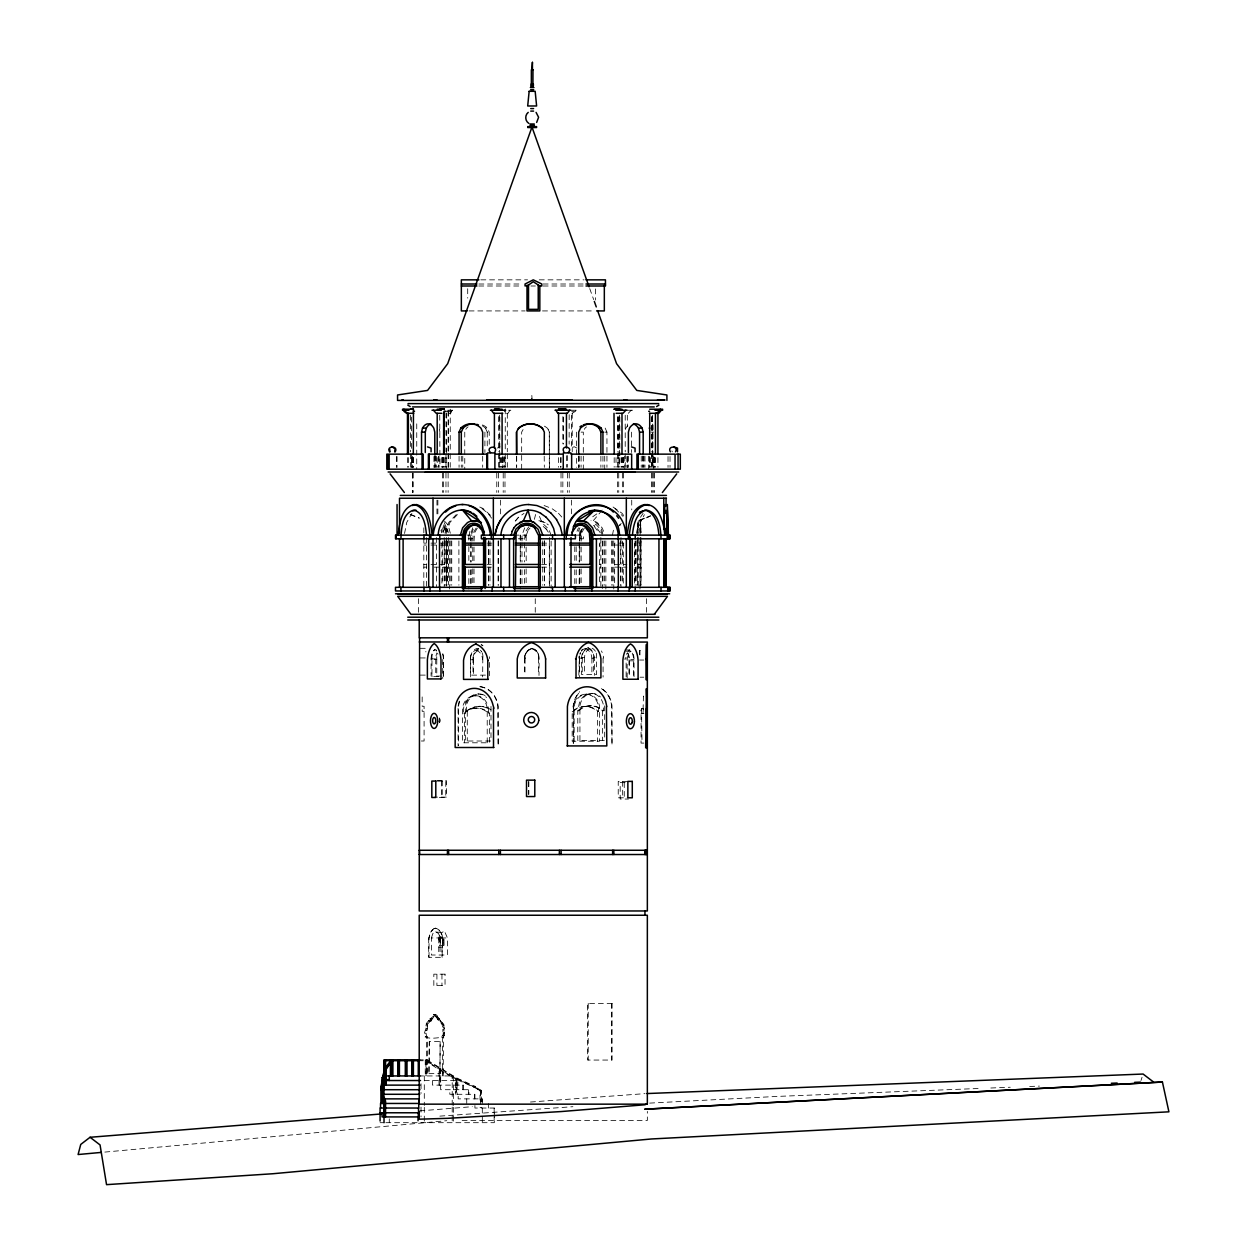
<?xml version="1.0" encoding="UTF-8"?>
<svg xmlns="http://www.w3.org/2000/svg" width="1247" height="1247" viewBox="0 0 1247 1247"><rect width="100%" height="100%" fill="white"/><g stroke="black" fill="none" stroke-linecap="round" stroke-linejoin="round"><path stroke-width="0.75" stroke-dasharray="5 3.75" d="M425.96 1025.128C431.213 1021.729 432.366 1017.022 427.721 1021.761C424.494 1024.239 427.347 1027.855 425.165 1030.708C421.081 1041.011 435.546 1037.894 442.373 1037.317L442.373 1075.943M429.779 1021.153L428.376 1020.514M439.677 1019.391L435.702 1014.403L429.841 1019.08M433.972 1016.554L432.35 1018.924L430.667 1018.737M443.075 1073.231L443.714 1035.867M426.412 1073.496L426.692 1037.114M427.55 1025.205C428.376 1028.37 424.011 1035.041 427.565 1037.114L427.285 1073.496L426.022 1073.496L426.022 1075.943L425.851 1059.856L456.106 1078.187L481.155 1090.283L481.124 1101.802M428.952 1073.651L439.926 1073.636L440.144 1041.572L429.327 1041.416L428.952 1073.651L429.327 1041.416M637.404 535.134L637.669 522.618M640.101 535.415L640.116 527.824M444.072 1035.571C441.532 1039.25 446.021 1030.614 443.838 1026.749C445.319 1022.462 437.261 1020.03 440.612 1020.95M637.56 532.796C636.734 530.115 637.856 521.308 640.709 526.405M640.179 532.796L640.537 523.21L640.88 532.796M639.617 654.815L639.805 650.388L643.546 650.388M653.085 424.931L652.836 467.329M640.179 529.211L640.537 520.732L640.88 529.211M643.811 743.087L641.052 743.087L641.052 713.393C639.368 710.198 643.733 705.506 643.779 710.65M428.703 937.853L428.687 957.322L442.498 957.322C440.752 949.201 447.33 931.338 435.421 928.189C446.894 931.992 440.378 949.014 442.155 957.322M429.03 957.322L429.046 937.853L430.199 932.974L432.631 929.451M640.35 526.405L640.537 525.018M636.344 533.467L639.758 518.986M638.48 533.467L640.49 522.415L644.356 514.668M573.246 743.306L573.246 706.02L574.368 700.565A22.633 19.344 -90 0 1 579.637 691.695M573.667 705.646L573.636 743.306M404.542 533.467L406.74 522.415L411.9 513.374M612.464 535.134L613.851 527.824M443.823 1035.602L442.763 1035.696M437.51 1016.71L435.733 1016.414L435.265 1014.699M433.629 1014.544C440.207 1015.541 432.662 1012.923 432.304 1016.554M431.384 937.947L432.865 933.567L434.689 932.023L445.101 932.616L447.439 937.947L447.439 955.015L431.384 955.015L431.384 937.947L438.757 937.947L440.238 933.567L443.09 931.836M428.952 1021.137C430.963 1022.509 433.036 1018.97 430.012 1019.703M579.185 535.134L580.478 528.494M580.478 535.134L581.757 528.494M643.452 708.374L642.969 713.393L643.452 696.044L643.764 699.567M434.112 1016.18L434.533 1015.058M445.117 533.467L448.78 522.415L457.415 513.374M446.27 533.467L449.949 522.415L458.569 513.374M469.137 535.134L469.916 531.316M458.117 706.192L459.239 701.11M459.582 701.11L458.413 706.566L458.413 745.722M526.125 535.633L528.136 530.24M418.275 1059.856L426.864 1059.856L457.119 1078.187L475.419 1086.48L474.187 1087.415L455.888 1079.138L456.106 1078.187L456.106 1094.289M475.201 1087.415L455.498 1078.187L455.498 1094.289M481.576 1090.657L474.406 1086.48L474.187 1087.415L480.781 1090.486M425.851 1059.856L425.617 1060.792L439.427 1069.957L455.856 1079.091L457.119 1078.187L457.119 1094.289M456.87 1079.091L440.409 1069.926L426.63 1060.792L426.864 1059.856L426.895 1075.943M439.038 1085.124L439.038 1069.022L440.674 1069.022L439.396 1069.926L439.661 1069.022L439.661 1085.124M534.371 519.36L535.758 513.811M433.769 1014.699L435.109 1014.699M439.396 1069.926L439.661 1069.022M440.409 1069.926L440.674 1069.022L440.659 1089.707L468.919 1089.707L468.919 1094.289M455.856 1079.091L456.106 1078.187M1140.989 1080.51L1142.049 1077.268M442.903 1035.696L443.34 1032.516A2.915 1.559 -90 0 0 442.872 1031.487L442.202 1024.457L439.334 1020.794M444.4 1035.696L444.649 1031.97M625.417 429.311L625.869 428.095A18.315 9.789 90 0 1 627.771 425.773M481.295 1091.343L474.094 1087.29L474.406 1086.48M475.419 1086.48L474.094 1087.29M577.002 531.316L578.499 527.824M578.39 531.316L579.886 527.824M581.57 529.211L579.761 535.633L579.761 541.26M580.323 532.796L582.988 528.058M472.691 527.824L470.368 535.134L470.368 540.917M473.205 529.211L471.241 535.415L471.241 541.104M431.524 1019.235L432.35 1018.924L430.012 1018.705M481.171 1090.486L480.142 1090.689M524.722 527.824L521.994 535.134L521.994 540.917M435.733 1016.414L438.991 1021.262M584.344 429.311L585.061 428.142A18.315 15.634 90 0 1 586.511 426.864M465.817 429.311L466.549 428.142A18.315 16.211 -90 0 1 468.061 426.864M640.459 517.271L643.078 513.374M452.147 410.247L450.713 413.303L447.844 413.303M584.375 528.058L581.694 532.796L581.149 541.26M618.263 526.717L619.681 524.8A13.203 6.968 90 0 1 621.287 523.615M476.12 528.058L473.346 532.796L472.769 541.26M477.367 528.058L474.577 532.796L474.016 541.26M602.207 510.101L592.855 521.215C598.794 523.148 602.395 529.149 602.987 535.134M518.487 517.271L514.123 522.415L518.565 517.271L524.005 513.374M528.837 526.717L525.205 532.173L524.473 541.104M528.058 530.24L530.006 528.058M443.62 1037.348L441.75 1037.317L442.326 1035.602M497.382 448.078L499.969 446.753M592.715 516.772L599.043 512.33M628.285 413.303L631.2 410.247M434.143 928.501L429.841 932.974L429.046 937.947M572.389 447.361L574.275 446.753L576.862 448.078M441.111 1023.008L442.888 1023.195M638.028 521.215L650.56 516.024M639.477 520.513L649.64 516.352M639.711 520.03L650.498 515.775M433.8 928.501L435.764 928.189M439.848 1116.127L572.903 1106.697M104.826 1152.088L446.769 1120.694M419.896 1110.874L472.27 1106.681M530.474 1102.021L645.011 1093.635M649.671 1103.112L777.006 1096.425L981.077 1088.397M990.804 1088.008L1010.241 1087.244M1029.679 1086.48L1039.39 1086.106M442.607 1029.866L444.337 1029.975L442.841 1029.975M443.059 1023.46L441.563 1023.46M425.102 1037.036L427.565 1037.114M440.503 1021.262L439.412 1018.83L437.759 1018.83M425.882 1025.876L427.534 1025.907M480.828 279.842L527.559 279.842M539.25 279.842L584.032 279.842M478.879 284.02L521.714 284.004M543.131 284.004L584.032 284.004M478.739 285.999L521.714 285.999M530.91 285.999L535.353 285.999M543.131 285.999L585.014 285.999M469.075 310.924L525.112 310.924M542.507 310.924L594.663 310.924M447.673 410.247L452.755 410.247M508.527 410.247L510.834 410.247M571.313 410.247L576.628 410.247M627.927 410.247L632.541 410.247M446.675 411.292L452.147 411.292M571.64 411.292L574.103 411.292M506.531 413.303L507.981 413.303L509.976 410.247M572.092 413.303L575.537 411.292L575.537 410.247M482.246 425.773A18.315 16.211 -90 0 1 485.395 428.095L487.39 428.095L489.229 432.132L489.229 445.101M648.611 428.095L652.898 428.095M485.395 428.095L487.234 432.132L489.229 432.132M549.444 467.329L549.303 432.132L549.303 469.184M581.086 432.132L583.315 432.132L583.315 469.184M604.717 432.132L606.946 432.132L606.946 467.329M650.887 432.132L653.74 432.132M466.97 535.134L472.629 535.134L472.629 538.798L466.97 538.798M514.107 535.134L525.595 535.134L525.595 538.798L516.663 538.798M576.27 535.134L583.393 535.134L583.393 538.798L578.452 538.798M423.824 543.131L426.443 543.131M430.963 543.131L448.639 543.131M487.016 543.131L494.451 543.131M541.588 543.131L549.397 543.131M600.851 543.131L599.48 543.131L599.48 584.937M623.859 543.131L614.646 543.131L614.646 584.937M637.529 543.131L640.896 543.131M423.824 545.048L426.443 545.048M430.963 545.048L448.639 545.048M487.016 545.048L494.451 545.048M541.588 545.048L549.397 545.048M599.48 545.048L600.851 545.048M614.646 545.048L623.859 545.048M637.529 545.048L640.896 545.048M423.824 564.455L426.443 564.455M430.963 564.455L448.639 564.455M487.016 564.455L491.349 564.455M541.588 564.455L549.397 564.455M599.48 564.455L600.851 564.455M614.646 564.455L626.882 564.455M637.529 564.455L640.896 564.455M423.824 567.151L426.443 567.151M434.174 567.151L448.639 567.151M487.016 567.151L491.349 567.151M541.588 567.151L549.397 567.151M599.48 567.151L600.851 567.151M614.646 567.151L626.882 567.151M637.529 567.151L640.896 567.151M596.206 653.179A8.37 7.155 -90 0 1 596.518 657.418L596.518 674.58L581.585 674.58L581.585 657.418A10.646 9.088 -90 0 1 587.976 647.785L590.907 647.785A8.37 7.155 -90 0 1 595.38 651.261M420.239 648.315L425.866 648.315L425.866 651.947M531.955 648.362L532.126 648.362A8.37 8.37 0 0 1 538.688 657.995L538.517 657.995A8.37 8.37 0 0 0 531.955 648.362A10.646 10.631 0 0 0 524.473 657.995L524.644 657.995A10.646 10.631 0 0 1 532.126 648.362M581.305 651.168A8.37 7.342 -90 0 1 585.326 648.534L588.023 648.534A10.646 9.337 90 0 1 594.585 658.167L594.585 675.328M531.69 648.705L531.518 648.705A8.37 8.37 0 0 0 524.956 658.338L525.127 658.338A8.37 8.37 0 0 1 531.69 648.705A10.646 10.631 0 0 1 539.172 658.338L539 675.5M625.028 649.952L629.657 649.952A10.646 5.689 -90 0 1 633.647 659.601L633.647 676.747M470.649 676.903L470.649 659.741A8.37 7.155 -90 0 1 476.26 650.108L479.175 650.108A10.646 9.088 90 0 1 481.654 651.526M626.056 651.199L630.826 651.199A8.37 4.115 -90 0 1 634.037 660.832L634.037 677.994M581.585 657.418L584.516 657.418A10.646 9.088 90 0 1 590.907 647.785M587.976 647.785A8.37 7.155 90 0 1 593.588 657.418L596.518 657.418M420.239 657.948L425.866 657.948M485.426 675.126L470.384 675.126L470.384 657.964L473.003 657.964A10.646 9.415 90 0 1 478.723 648.705M482.121 652.742A8.37 7.404 -90 0 1 482.823 657.964L485.426 657.964M578.811 675.173L579.356 658.042A19.625 16.757 90 0 1 579.652 656.171M603.08 658.042L603.08 677.074M579.481 656.016A8.37 7.342 -90 0 0 579.559 658.167L582.255 658.167A8.37 7.342 -90 0 1 588.023 648.534M585.326 648.534A10.646 9.337 -90 0 1 591.889 658.167L594.585 658.167M441.344 676.061L431.088 676.061L431.088 658.899L435.717 658.899A10.646 5.689 90 0 1 436.902 652.898M438.695 676.435L431.961 676.435L431.961 659.273L436.777 659.273A8.37 4.006 90 0 1 437.401 653.132M627.459 652.773A10.646 5.689 -90 0 1 629.034 659.601L633.647 659.601M470.649 659.741L473.564 659.741A8.37 7.155 -90 0 1 479.175 650.108M639.586 660.037L643.795 660.037M627.927 653.085A8.37 4.115 -90 0 1 629.283 660.832L634.037 660.832M420.239 675.11L425.866 675.11M640.054 677.199L643.795 677.199M604.686 705.849L604.686 740.469L577.782 740.469L577.782 710.79L578.779 710.79L578.779 705.849A14.668 12.532 -90 0 1 591.156 693.426L592.309 693.426M478.162 693.971L479.207 693.971M585.809 694.174L586.869 694.174A14.668 12.875 -90 0 1 599.589 706.597L599.589 741.217L572.17 741.217L572.17 711.523A23.397 20.529 -90 0 1 597.609 711.523L598.529 711.523L598.529 706.597A14.668 12.875 -90 0 0 585.809 694.174A14.668 12.875 -90 0 0 573.09 706.597M463.619 713.113L464.617 713.113A23.397 19.999 90 0 1 489.385 713.113L489.385 742.791L462.466 742.791L462.466 708.171A14.668 12.532 -90 0 1 474.842 695.748L475.995 695.748A14.668 12.532 -90 0 1 488.372 708.171L488.372 713.113A23.397 19.999 -90 0 0 463.619 713.113L463.619 708.171A14.668 12.532 -90 0 1 475.995 695.748M573.261 705.849L574.758 700.565A22.633 19.344 -90 0 1 580.026 691.695M590.158 705.755L591.156 705.755M479.207 706.301L480.095 706.301M584.89 706.503L585.809 706.503M475.995 708.078L476.993 708.078M577.782 710.79A23.397 19.999 -90 0 1 602.535 710.79L603.532 710.79L603.532 705.849A14.668 12.532 -90 0 0 591.156 693.426M424.089 711.32L422.172 711.32L422.172 709.824M485.099 695.577A14.668 12.984 -90 0 0 466.378 706.394L466.378 711.336L467.266 711.336A23.397 20.716 90 0 1 491.037 709.839M572.17 711.523L573.09 711.523A23.397 20.529 -90 0 1 598.529 711.523M488.372 713.113L489.385 713.113M641.052 713.393L643.92 713.393M421.33 740.999L424.089 740.999L424.089 706.285L422.172 706.285L422.172 693.956M436.886 780.7L446.504 780.7L446.504 797.114L434.377 797.114M437.448 781.074L445.787 781.074L445.787 797.488L435.795 797.488M627.865 781.386L618.231 781.386L618.231 797.799L627.865 797.799M625.137 782.633L620.18 782.633L620.18 799.046L628.457 799.046M443.979 945.491L439.38 945.491L439.38 939.802A3.835 2.058 -90 0 1 441.251 937.588L442.124 937.588A3.835 2.058 -90 0 1 443.979 939.802L444.103 947.081L438.757 947.081M435.717 931.836L438.585 933.567L440.066 937.947L447.439 937.947M439.38 939.802L440.269 939.802A3.835 2.058 -90 0 1 442.124 937.588M441.251 937.588A3.835 2.058 -90 0 1 443.106 939.802L443.979 939.802A5.269 2.821 -90 0 0 441.391 936.216A5.269 2.821 -90 0 0 438.757 939.942M436.154 1017.381L437.65 1017.381M436.466 1017.521L437.962 1017.521M437.401 1019.126L438.897 1019.126M430.075 1020.155L431.571 1020.155M429.966 1020.81L431.462 1020.81M426.193 1024.036L427.768 1024.099M441.781 1024.068L443.558 1024.177M426.162 1028.9L427.659 1028.9M424.572 1033.249L426.069 1033.249M440.144 1041.572L439.926 1073.636M418.275 1060.698L426.63 1060.792M442.202 1073.231L443.246 1073.231L443.246 1075.943M418.509 1075.943L453.362 1075.943L453.362 1105.434M424.292 1080.526L457.852 1080.526L457.852 1085.124M480.033 1107.461L481.576 1107.461M462.123 1120.461L647.349 1120.461L647.349 1111.404M380.086 1122.69L384.029 1122.69M385.869 1122.69L494.295 1122.69L494.295 1108.037L474.92 1108.037L474.92 1103.455M545.126 522.618L537.722 520.732A15.541 15.541 -90 0 1 545.204 522.618L548.353 524.862M441.251 1021.589L442.607 1023.008M544.113 505.534L551.829 508.511L558.547 513.265M410.279 514.356L419.257 517.895M410.279 514.543L419.257 518.253M479.736 507.015L483.103 508.511L490.944 515.775M613.072 507.015L622.019 513.265L625.48 517.973M543.193 526.405L547.449 530.24M444.54 521.215L448.094 524.862L450.822 535.134M481.95 508.511L487.873 513.265L492.643 519.547M615.02 508.511L623.032 516.414M594.273 526.405L598.919 532.796M437.229 1016.414L437.136 1015.588M558.469 513.265L563.971 519.547M545.516 528.058L548.742 532.796M444.197 522.618L448.125 531.316M443.184 526.405L446.067 532.796M548.244 429.311L547.246 428.095A18.315 18.3 -90 0 0 543.676 425.773M605.169 428.095L606.946 432.132M641.535 708.374L642.002 743.087M671.884 450.946L672.336 451.835M445.023 526.717L447.33 535.415M539.452 516.445L541.525 521.215M603.61 531.316L602.13 527.824L597.297 522.618A15.541 13.203 90 0 0 591 520.732M600.306 532.796L595.661 526.405A11.488 9.758 -90 0 0 593.401 525.361M548.103 429.311L549.444 432.132M443.745 524.862L445.756 531.316M589.737 288.618L593.666 299.592M438.819 1019.095L438.617 1018.222M448.297 532.796L445.413 526.405A11.488 6.064 -90 0 0 444.01 525.361M637.903 525.018L638.261 532.796M443.308 530.24L443.916 532.796M442.623 527.824L443.449 531.316M441.687 529.211L442.389 532.173M441.002 530.24L441.609 532.796M551.127 535.415L548.898 529.211L544.082 524.8A13.203 13.187 0 0 0 541.042 523.615M439.303 429.311L439.942 432.132M602.332 535.415L600.446 529.211L596.347 524.8A13.203 11.207 90 0 0 593.759 523.615M443.776 1027.169L443.948 1028.728M639.805 650.388L639.992 654.924M443.792 1025.658L443.698 1024.457M638.152 522.618L638.386 531.316M640.942 527.824L640.958 535.415M670.029 456.527L670.029 467.376M668.033 456.527L668.033 467.376M657.933 457.618L657.933 467.251M655.439 457.618L655.439 467.251M654.815 457.618L654.815 467.251M654.285 457.509L654.067 467.251M654.254 473.049L654.254 492.409M653.818 457.509L653.818 467.235M653.818 473.049L653.818 492.409M653.74 456.215L653.74 469.184M653.288 457.602L653.288 467.251M652.617 415.235L652.617 467.251M652.243 416.654L652.243 451.679M652.243 453.612L652.243 467.235M652.243 473.049L652.243 492.409M652.041 416.654L652.212 467.251M651.713 416.654L651.713 451.679M651.713 453.612L651.511 467.251M651.713 473.049L651.713 492.409M650.529 457.602L650.529 467.251M649.656 457.618L649.703 467.251M649.453 456.215L649.453 467.329M648.549 456.215L648.549 469.184M646.601 598.7L646.601 612.261M644.964 456.215L644.964 467.329M643.904 456.028L643.904 467.298M643.187 456.215L643.187 467.329M642.61 456.028L642.61 467.376M641.223 456.215L641.223 467.329M641.083 540.917L641.083 585.186M640.896 537.504L640.896 584.937M640.163 537.504L640.101 588.506M639.976 540.917L639.976 589.036M638.277 537.504L638.277 586.713M637.529 537.504L637.529 584.937M637.342 540.917L637.342 585.186M636.157 540.746L636.157 585.357M635.347 541.104L635.347 584.718M635.05 540.917L635.05 585.186M634.505 543.131L634.505 586.713M631.73 500.156L631.73 509.867M631.387 432.132L631.387 452.505M629.283 660.832L629.283 676.077M629.034 659.601L629.034 676.747M628.394 456.215L628.394 467.329M627.646 456.215L627.646 467.329M627.335 415.235L627.335 426.786M627.335 457.618L627.335 467.251M627.147 677.994L627.147 660.832A10.646 5.222 -90 0 1 630.826 651.199M626.882 456.527L626.882 467.376M626.134 676.747L626.134 659.601A8.37 4.474 -90 0 1 626.088 657.45M625.215 415.235L625.215 451.835M625.215 453.768L625.215 467.251M624.763 456.215L624.763 469.184M624.248 782.633L624.248 799.046M623.594 457.509L623.594 467.235M623.594 473.049L623.594 492.409M623.266 457.509L623.375 467.251M623.282 543.131L623.282 584.937M622.674 781.386L622.674 797.799M622.44 541.104L622.44 584.718M622.362 457.509L622.362 467.235M622.362 473.049L622.362 492.409M621.988 457.618L621.988 467.251M621.302 457.602L621.302 467.251M620.99 537.504L620.99 543.131M620.99 545.048L620.99 564.455M620.99 567.151L620.99 586.713M620.445 540.917L620.445 585.186M619.853 417.09L619.853 455.669M619.853 457.602L619.853 467.251M619.588 415.235L619.588 467.251M618.73 416.654L618.73 451.679M618.73 453.612L618.73 467.235M618.73 473.049L618.73 492.409M618.153 417.09L618.153 455.669M618.153 457.602L618.153 467.251M617.452 416.654L617.468 451.679M617.452 453.612L617.468 467.235M617.452 473.049L617.452 492.409M616.018 457.602L616.018 467.251M614.194 457.618L614.163 467.251M613.773 540.917L613.773 589.036M612.464 540.917L612.464 585.186M611.544 540.917L611.544 585.186M611.482 1003.414L611.482 1060.059M605.855 540.917L605.855 589.036M604.717 456.215L604.717 469.184M604.468 540.917L604.468 585.186M602.94 456.215L602.94 467.329M602.987 540.917L602.987 585.186M602.535 710.79L602.535 740.469M602.332 541.104L602.332 588.506M600.883 456.215L600.883 467.329M600.851 537.504L600.851 586.713M597.609 711.523L597.609 741.217M595.52 288.945L595.52 300.075M593.588 657.418L593.588 674.58M591.889 658.167L591.889 675.328M588.225 1003.414L588.225 1060.059M584.516 657.418L584.516 674.58M582.255 658.167L582.255 675.328M581.086 456.215L581.086 467.329M581.149 546.997L581.149 562.506M581.149 568.928L581.149 584.937M580.245 535.134L580.245 538.798M579.761 546.997L579.761 562.506M579.761 568.928L579.761 586.713M579.933 740.469L579.933 705.849A14.668 12.532 -90 0 1 587.961 694.345A14.668 12.532 -90 0 1 600.462 696.964M579.668 535.415L579.668 541.104M579.668 543.006L579.668 561.961M579.668 569.552L579.668 584.718M579.559 658.167L579.559 675.328M579.356 658.042L579.356 677.074M579.232 456.028L579.232 467.298M579.185 542.679L579.185 562.085M579.185 569.848L579.185 585.357M578.748 456.527L578.748 467.376M578.468 456.028L578.686 467.329M576.628 432.132L576.628 467.329M576.161 546.685L576.254 562.085M576.254 569.785L576.161 585.186M574.773 546.685L574.773 562.085M574.773 569.785L574.773 585.186M574.166 741.217L574.166 706.597A14.668 12.875 -90 0 1 586.869 694.174M572.233 413.303L572.233 451.835M571.453 415.235L571.453 446.067M571.407 500.156L571.407 513.764M569.178 414.705L569.131 444.103M569.24 473.049L569.24 492.409M567.494 455.56L567.494 467.235M567.494 473.049L567.494 492.409M566.497 455.669L566.45 467.251M563.535 417.09L563.535 444.103M562.849 416.654L562.849 443.885M562.849 473.049L562.849 492.409M561.025 457.509L560.869 467.251M561.025 473.049L561.025 492.409M560.76 457.509L560.76 467.235M558.562 457.618L558.547 467.251M551.127 541.104L551.127 588.506M549.397 537.504L549.397 586.713M549.303 543.131L549.303 584.937M544.503 540.917L544.503 585.186M544.206 456.215L544.331 467.329M544.425 540.917L544.425 585.186M542.757 540.917L542.757 585.186M538.517 657.995L538.688 675.157M535.259 598.7L535.259 612.261M532.142 400.412L531.799 394.972L531.799 400.412M528.853 781.62L528.853 794.386M528.494 781.62L528.494 794.386M526.203 535.633L526.125 541.26M526.125 546.997L526.203 562.506M526.125 568.928L526.125 586.713M525.127 658.338L524.956 675.5M524.473 543.006L524.473 561.961M524.473 569.552L524.473 584.718M524.644 657.995L524.473 675.157M521.994 542.835L521.994 562.085M521.994 569.785L521.994 585.186M521.667 469.184L521.667 432.132L523.834 428.142A18.315 18.3 -90 0 1 525.408 426.864M520.326 535.134L520.326 540.917M520.326 542.835L520.326 562.085M520.326 569.785L520.326 585.186M520.248 535.134L520.248 544.768M520.248 546.685L520.248 562.085M520.248 569.785L520.248 589.036M516.694 456.215L516.694 467.329M516.554 456.215L516.554 467.329M507.326 413.303L507.311 451.835M507.311 453.768L507.326 467.251M505.253 408.876L505.253 451.679M505.253 453.612L505.253 467.235M504.988 457.509L505.019 467.251M504.988 473.049L504.988 492.409M504.24 456.527L504.24 467.376M503.211 457.509L503.211 467.235M503.211 473.049L503.211 492.409M502.806 456.028L502.853 467.298M502.385 457.602L502.385 467.251M502.089 457.618L502.089 467.251M501.73 457.602L501.73 467.251M500.53 457.602L500.53 467.251M500.437 500.156L500.437 515.697M499.829 417.09L499.829 455.669M499.829 457.602L499.829 467.251M499.377 415.235L499.377 451.835M499.377 453.768L499.377 467.251M498.504 416.654L498.504 451.679M498.504 453.612L498.504 467.235M498.504 473.049L498.504 492.409M498.395 540.917L498.395 585.186M498.083 540.917L498.083 585.186M496.774 473.049L496.774 492.409M494.155 1108.037L494.155 1120.461M490.991 706.394L490.991 741.014L465.334 741.014L465.334 706.394A14.668 12.984 -90 0 1 473.657 694.891A14.668 12.984 -90 0 1 486.611 697.509M489.977 540.917L489.977 585.186M489.619 662.391L489.619 675.718M488.59 540.917L488.59 585.186M488.497 540.917L488.497 585.186M488.356 1103.455L488.356 1108.037M487.234 432.132L487.234 446.956M487.218 742.791L487.218 708.171A14.668 12.532 -90 0 0 474.842 695.748M484.912 432.132L484.912 452.505M482.683 456.215L482.683 467.329M482.823 657.964L482.651 676.903M482.324 1103.455L482.324 1098.872L458.163 1098.872L458.163 1094.289M482.308 1108.037L482.308 1122.69M482.012 1098.872L482.012 1101.927M481.576 1101.865L481.576 1090.486L480.033 1090.486L480.033 1101.802M480.485 1090.486L480.485 1105.575M474.904 1098.872L474.904 1094.289L449.824 1094.289L449.824 1089.707M474.499 1094.289L474.499 1098.872M474.016 546.997L474.016 562.506M474.016 568.928L474.016 584.937M473.564 659.741L473.564 676.903M473.003 657.964L473.003 675.126M472.769 546.997L472.769 562.506M472.769 568.928L472.769 584.937M471.241 543.006L471.241 561.961M471.241 569.552L471.241 584.718M470.368 542.835L470.368 562.085M470.368 569.785L470.368 585.186M468.841 535.134L468.841 544.768M468.841 546.685L468.841 562.085M468.841 569.785L468.841 589.036M468.389 1089.707L468.389 1094.289M467.703 288.758L467.703 298.111M467.266 711.336L467.266 741.014M466.737 1098.872L466.737 1103.455M464.757 432.132L464.757 469.184M464.617 713.113L464.617 742.791M463.448 1089.707L463.448 1085.124L432.538 1085.124L432.538 1080.526M462.762 456.215L462.762 467.329M462.715 1085.124L462.715 1089.707M461.296 456.215L461.296 467.329M459.067 456.215L459.067 467.329M458.896 540.917L458.896 585.186M458.07 708.421L458.07 745.722M456.87 1080.526L456.87 1085.124M456.511 1078.187L456.511 1094.289M453.362 1107.352L453.362 1122.69M452.209 1105.154L452.209 1075.943L452.193 1080.526M452.209 1107.102L452.209 1122.69M451.741 540.917L451.741 585.186M450.822 540.917L450.822 585.186M450.245 409.203L450.245 451.835M450.198 453.768L450.245 467.251M449.512 540.917L449.512 589.036M448.577 411.292L448.577 451.819M448.577 453.752L448.577 467.251M448.639 537.504L448.639 584.937M448.109 410.809L448.109 451.679M448.109 453.612L448.109 467.235M448.109 473.049L448.109 492.409M447.33 541.104L447.33 584.718M447.003 540.917L447.003 585.186M446.675 413.225L446.675 455.669M446.675 457.602L446.675 469.184M446.41 537.504L446.41 586.713M445.974 412.757L445.974 451.679M445.974 453.612L445.974 467.235M445.974 473.049L445.974 492.409M446.177 540.917L446.177 585.186M445.943 540.746L445.943 585.357M445.335 457.602L445.335 467.251M444.696 540.917L444.696 585.186M444.166 457.602L444.384 467.251M444.228 537.504L444.228 543.131M444.228 545.048L444.228 564.455M444.228 567.151L444.228 586.713M443.636 457.509L443.636 467.235M443.636 473.049L443.636 492.409M443.511 676.435L443.511 659.273A10.646 5.097 90 0 0 442.732 654.176M443.231 676.061L443.231 658.899A8.37 4.474 90 0 0 442.81 653.677M442.981 457.602L442.981 467.251M443.106 939.802L443.106 945.491M442.716 457.509L442.716 467.251M442.732 541.104L442.732 584.718M442.716 659.523L442.716 678.555M442.389 457.509L442.389 467.235M442.389 473.049L442.389 492.409M442.077 780.7L442.077 797.114M441.921 543.131L441.921 584.937M441.812 781.074L441.812 797.488M441.952 974.172L441.952 985.566M441.282 457.602L441.282 467.251M440.269 939.802L440.269 945.491M440.066 937.947L440.066 955.015M440.051 1069.022L440.051 1085.124M439.755 415.235L439.942 467.329M439.1 456.527L439.1 467.376M438.757 937.947L438.757 955.015M438.539 456.215L438.539 467.329M437.868 500.156L437.868 515.697M437.198 457.618L437.198 467.251M436.964 500.156L436.964 515.697M436.918 974.172L436.918 985.566M436.777 659.273L436.777 676.435M436.403 537.504L436.403 543.131M436.403 545.048L436.403 564.455M436.403 567.151L436.403 586.713M436.325 456.215L436.325 467.329M435.717 658.899L435.717 676.061M435.577 456.028L435.577 467.298M434.922 454.142L434.922 467.298M434.782 456.215L434.782 467.329M433.956 456.527L433.956 467.376M426.443 537.504L426.443 586.713M426.256 1059.856L426.256 1075.943M425.243 1059.856L425.243 1075.943M424.292 1075.943L424.292 1105.434M424.292 1107.352L424.292 1122.69M423.824 527.824L423.824 535.415M423.824 537.504L423.824 588.506M421.018 1083.737L421.018 1093.479M421.018 1107.102L421.018 1116.844M418.478 598.7L418.478 612.261M416.747 423.84L416.747 469.184M413.318 457.602L413.458 467.251M412.991 457.509L413.1 467.251M412.991 473.049L412.991 492.409M412.882 457.509L412.882 467.235M412.882 473.049L412.882 492.409M412.461 456.215L412.461 467.329M412.461 473.049L412.461 492.409M412.102 457.602L412.102 467.251M411.713 457.602L411.713 467.251M411.463 417.09L411.463 451.819M411.463 453.752L411.463 467.251M410.466 415.235L410.466 451.835M410.466 453.768L410.466 467.251M408.377 457.618L408.377 467.251M407.473 457.618L407.473 467.251M396.967 456.527L396.967 467.376M396.702 456.527L396.702 467.376M389.282 1118.855L389.282 1122.69M624.95 659.585A19.625 9.633 90 0 1 625.199 657.746M626.555 654.363A8.37 4.474 -90 0 1 626.851 653.444M628.067 651.183A8.37 4.474 -90 0 1 629.657 649.952M431.961 659.273A8.37 4.006 -90 0 1 435.109 649.64M435.608 650.014A10.646 5.097 -90 0 1 436.512 651.059M437.635 653.288A10.646 5.097 -90 0 1 437.931 654.176M439.49 718.428A3.258 1.559 -90 0 1 439.692 722.372M436.185 649.952A8.37 4.474 -90 0 1 436.668 650.498M431.088 658.899A10.646 5.689 -90 0 1 435.094 649.266M439.412 717.913A3.258 1.746 -90 0 1 439.49 722.527M579.886 653.927A8.37 7.342 -90 0 1 580.245 652.945M476.26 650.108A10.646 9.088 -90 0 1 482.651 659.741M466.378 711.336A23.397 20.716 -90 0 1 490.133 709.839M479.892 686.645A22.633 20.03 -90 0 1 498.177 706.394L498.177 745.722L497.834 706.394A22.633 20.03 -90 0 0 479.549 686.645M481.607 644.668A20.388 18.05 90 0 1 482.979 645.775M489.276 656.733A20.388 18.05 90 0 1 489.619 658.587M481.124 644.668A20.388 18.05 90 0 1 482.495 645.775M478.801 649.017A8.37 7.404 -90 0 0 477.009 648.331A10.646 9.415 -90 0 0 470.384 657.964M480.376 650.217A8.37 7.404 -90 0 1 481.638 651.807M578.779 710.79A23.397 19.999 -90 0 1 603.532 710.79M601.397 688.609A22.633 19.344 -90 0 1 611.622 705.849L611.996 745.176L611.996 705.849A22.633 19.344 -90 0 0 601.787 688.609M601.444 650.934A20.388 17.411 -90 0 1 602.192 652.602M603.283 656.187A20.388 17.411 -90 0 1 603.61 658.042M580.089 654.332A19.625 16.757 90 0 1 580.697 652.555M581.429 650.856A19.625 16.757 90 0 1 582.318 649.251M578.811 658.042A19.625 16.757 -90 0 1 579.107 656.171M482.511 424.931A18.315 16.211 -90 0 1 487.39 428.095M619.276 525.361A11.488 6.064 90 0 1 620.757 525.018M445.039 974.172L433.831 974.172L433.831 985.566L445.039 985.566L445.039 974.172M612.106 1003.414L587.602 1003.414L587.602 1060.059L612.106 1060.059L612.106 1003.414M426.864 1030.334L425.367 1030.334L426.942 1030.427"/><path stroke-width="1.5" d="M666.272 535.134L667.363 504.521L668.439 535.134M666.459 535.134L667.332 510.101L668.096 538.798M664.838 535.134L663.794 526.982L664.916 504.521L665.165 505.534M398.167 535.134C399.476 524.145 401.207 507.623 414.066 504.521C426.91 507.623 428.656 524.145 429.95 535.134M632.432 535.134C633.351 525.798 635.736 512.158 646.725 510.101C658.868 512.766 660.879 528.369 661.019 538.798M627.241 535.134C628.457 523.662 631.496 506.983 644.995 504.521L649.266 505.534M629.314 535.134C630.53 523.662 633.585 506.983 647.068 504.521C657.715 505.892 661.705 517.973 663.794 526.982M391.464 1060.776L391.246 1059.856L384.419 1069.162L381.146 1088.272L382.221 1088.241L385.463 1069.162L392.306 1059.856L385.682 1070.082L385.463 1069.162L383.343 1077.455L381.972 1087.353L381.972 1103.455M389.578 448.967L390.03 451.835M438.211 535.134C438.492 518.97 456.184 503.959 471.631 512.564M460.392 535.134L462.621 527.824L467.454 522.618A15.541 13.203 -90 0 1 480.048 522.618M572.17 535.134C573.184 502.931 618.512 502.931 619.51 535.134M421.533 454.36L421.533 432.132L422.515 428.095L426.287 428.095A18.315 8.776 -90 0 1 430.916 423.949M425.289 452.505L425.289 432.132L426.287 428.095M433.208 535.134C434.548 519.718 446.504 504.022 463.105 504.521M565.826 535.134C566.029 512.174 595.676 493.921 613.368 512.081M567.026 535.134C568.726 495.745 624.124 495.745 625.823 535.134M500.889 535.134C502.214 516.492 524.426 503.866 540.824 513.374M511.239 535.134L512.19 531.316M513.624 535.415L515.853 529.211L520.669 524.8A13.203 13.187 0 0 1 533.233 524.816L538.049 529.211L540.278 535.415L540.278 588.506L514.543 588.506M516.087 532.796L515.447 586.713L538.626 586.713L538.626 535.633L534.745 528.058M664.682 510.927L664.885 510.101L665.29 513.374M386.056 1085.124L385.993 1069.162L384.419 1069.162L380.912 1087.353L380.912 1103.455M531.799 127.537L447.704 363.656L427.565 390.42L397.559 394.972L397.559 400.412L664.791 400.178M459.067 454.36L459.067 432.132L460.829 428.095L463.058 428.095A18.315 15.634 -90 0 1 474.936 423.964M461.296 454.36L461.296 432.132L463.058 428.095M676.716 473.876L662.375 492.534M516.554 454.36L516.554 432.132L517.895 429.311M516.398 524.862L523.226 521.215L528.073 510.101L530.848 521.215L534.433 522.618M571.594 532.796L576.363 526.405A11.488 10.023 -90 0 1 585.934 526.405L589.582 530.24L591.281 535.633L591.281 586.713L569.739 586.713M512.112 531.316L513.951 527.824M516.009 532.796L519.235 528.058M431.072 451.835L431.072 448.078L427.518 446.909M635.05 451.835L635.05 448.078L631.496 446.909M394.707 451.835L395.159 448.967L392.119 446.753M395.205 451.835C398.884 445.444 385.853 445.475 389.532 451.835M494.981 451.835C498.629 444.509 484.771 446.707 490.507 452.552M675.515 451.835C679.147 445.553 666.709 445.553 670.34 451.835M677.511 451.835L677.511 448.078L673.926 446.909M500.858 519.547L497.054 526.982L494.997 535.134C496.992 518.456 511.753 504.505 528.728 504.521M517.77 429.311L518.768 428.095A18.315 18.3 -90 0 1 542.305 428.142L543.131 429.311M658.946 405.104L656.577 406.584M654.332 614.319L667.472 596.331L397.699 596.331L410.918 614.319L655.002 614.319M536.662 122.424L538.595 117.28L536.085 112.386M513.873 527.824L516.476 524.862M568.273 452.552C574.01 446.707 560.168 444.524 563.815 451.835M528.214 112.386C524.722 115.083 525.003 120.99 528.744 123.328M588.911 510.927L594.648 510.101L576.535 521.215L583.206 521.215L594.648 510.101C607.819 510.304 617.327 522.742 618.325 535.134M445.444 512.081L449.731 508.511L456.215 505.534M573.324 526.717L575.662 524.8A13.203 11.519 90 0 1 586.636 524.8L590.844 529.211L592.793 535.415L592.793 588.506L573.947 588.506M381.083 1113.976L90.065 1137.28L80.743 1144.434L78.093 1154.535L101.007 1152.431M656.312 413.303L658.977 411.292M519.157 528.058L521.558 526.405A11.488 11.488 0 0 1 532.5 526.405L534.838 528.058M528.51 285.002L533.264 281.728L539.826 285.999L541.806 285.999L541.806 284.004L533.264 279.842L525.049 284.02L525.049 285.999L528.51 285.002L528.51 309.35L538.236 309.35L538.236 285.002M647.349 1104.156L419.21 1104.156L419.21 915.251L647.349 915.251L647.349 1103.595L644.948 1104.764L561.103 1111.56L447.455 1118.341L419.21 1119.183L419.21 1111.42M639.602 512.673L642.969 510.958L639.462 512.33M412.804 510.927L415.906 510.101M412.398 505.534L416.217 504.521C429.062 507.623 430.807 524.145 432.101 535.134M523.226 521.215L530.848 521.215M1162.422 1082.037L644.87 1109.191L1162.422 1082.037L1168.907 1111.825L651.355 1138.979L272.859 1173.739L106.541 1184.65L100.056 1144.933L90.065 1137.28M646.944 1093.557L1143.094 1074.041L1153.553 1082.037M1111.311 1083.269L1117.141 1083.035M1134.63 1082.349L1140.459 1082.131M532.407 62.35L531.877 69.801M530.817 84.297L533.498 84.297M530.817 85.762L533.498 85.762M531.206 86.121L533.108 86.121M531.206 87.181L533.108 87.181M530.365 87.555L533.95 87.555M530.598 89.753L533.716 89.753M530.723 108.583L533.591 108.583M530.723 111.108L533.591 111.108M529.991 123.983L534.308 123.983M529.991 125.308L534.308 125.308M527.668 126.602L536.646 126.602M527.668 127.537L536.646 127.537M478.879 279.842L461.343 279.842L461.343 310.924L467.142 310.924M585.981 279.842L605.45 279.842L605.45 285.999L585.981 285.999M461.343 284.004L476.931 284.004M585.981 284.004L605.45 284.004M605.45 285.236L604.327 285.236L604.327 310.924L596.596 310.924M461.343 285.999L476.931 285.999M401.97 399.819L403.327 399.819M433.847 399.819L437.011 399.819M486.735 399.819L572.357 399.819M623.656 399.819L626.882 399.819M657.512 399.819L664.791 399.819M408.034 403.607L658.697 403.607M412.461 406.927L654.285 406.927M413.318 408.673L410.466 409.203M444.166 408.673L439.755 409.203M498.722 408.673L494.747 409.203M565.405 408.673L558.562 409.203M619.634 408.673L614.194 409.203M437.198 409.203L444.384 409.203M494.404 409.203L502.089 409.203M558.36 409.203L566.45 409.203M614.007 409.203L621.988 409.203M649.703 409.203L662.609 409.203L662.609 410.247L654.94 410.247M409 410.247L402.563 410.247L402.563 409.203L413.458 409.203L413.318 453.752M431.992 410.247L441.36 410.247M490.414 410.247L505.674 410.247M555.009 410.247L570.752 410.247M615.769 410.247L627.179 410.247M413.318 411.292L414.55 411.292M444.384 411.292L446.099 411.292M648.658 411.292L649.578 411.292M413.739 413.303L406.584 413.303L403.872 411.292L403.934 409.203M441.797 413.303L436.247 413.303L433.364 410.247M502.759 413.303L493.656 413.303L491.396 410.247M558.36 413.303L567.245 413.303L569.676 410.247M614.007 413.303L614.194 453.768M616.127 413.303L622.939 413.303L625.838 410.247M649.406 413.303L658.775 413.303L661.346 410.247M518.627 428.095L518.768 428.095A18.315 18.3 -90 0 1 542.164 428.142L542.305 428.142M583.284 424.931A18.315 16.071 90 0 1 599.106 428.142L601.163 428.142L602.94 432.132L602.94 454.36M633.32 423.964A18.315 9.789 90 0 1 638.464 428.142L642.096 428.142L643.187 432.132L643.187 454.36M421.533 432.132L425.289 432.132M459.067 432.132L461.296 432.132M516.554 432.132L516.694 454.36M599.106 428.142L600.883 432.132L602.94 432.132M638.464 428.142L639.555 432.132L643.187 432.132M487.546 452.926L495.09 452.926M563.285 452.926L570.939 452.926M571.001 454.142L631.652 454.142L631.652 469.184M676.435 454.142L680.316 454.142L680.316 469.184L386.819 469.184L386.819 454.142L388.129 454.142L388.129 469.184M388.129 472.005L678.695 472.005M425.243 472.208L635.004 472.208M400.303 495.418L666.475 495.418M666.475 498.223L399.508 498.223L399.508 533.498M591.405 535.134L670.044 535.134L670.044 538.798L591.405 538.798M463.9 543.131L484.989 543.131M515.354 543.131L538.626 543.131M569.739 543.131L591.281 543.131M463.9 545.048L484.989 545.048M515.354 545.048L538.626 545.048M569.739 545.048L591.281 545.048M463.9 564.455L484.989 564.455M515.354 564.455L538.626 564.455M569.739 564.455L591.281 564.455M463.9 567.151L484.989 567.151M515.354 567.151L538.626 567.151M569.739 567.151L591.281 567.151M484.989 586.713L463.9 586.713L463.9 535.633L465.536 530.24L469.09 526.405A11.488 9.758 90 0 1 478.396 526.405L481.95 530.24L483.602 535.633M482.495 588.506L462.419 588.506L462.419 535.415L464.305 529.211L468.404 524.8A13.203 11.207 -90 0 1 479.097 524.8L484.444 532.173M395.517 593.79L669.67 593.79M397.949 593.993L667.223 593.993M407.738 617.203L658.868 617.203M407.738 619.993L658.868 619.993M419.21 641.971L647.349 642.065L647.349 910.965L419.21 910.965L419.6 637.825M587.976 642.47L588.475 642.47A19.625 17.209 90 0 1 600.929 658.79L600.929 677.822L575.522 677.822M488.341 679.397L463.541 679.397L463.541 660.364A20.388 17.411 90 0 1 475.668 644.044L476.214 644.044M575.522 658.79L576.02 658.79A20.388 17.894 -90 0 1 588.475 642.47M545.656 677.994L517.24 677.994L517.24 658.962A20.388 20.373 -90 0 1 531.44 642.641A19.625 19.609 -90 0 1 545.625 658.962L545.656 658.962M475.668 644.044A19.625 16.757 -90 0 1 487.795 660.364L488.341 660.364M606.432 706.597L606.806 745.924L567.042 745.924M493.89 708.171L492.394 702.903A22.633 19.344 -90 0 0 472.005 688.531A22.633 19.344 -90 0 0 455.155 708.171L455.155 747.499L493.906 747.499M646.398 708.467L647.131 747.795L645.665 747.795L646.398 688.64L647.131 708.467M419.21 850.267L647.349 850.267M419.21 854.522L647.349 854.522M419.896 1059.856L383.982 1059.856L383.982 1072.373M383.982 1060.698L419.273 1060.698M385.697 1070.066L384.419 1069.162M386.118 1075.943L420.52 1075.943M383.873 1094.289L383.873 1077.455L382.283 1077.455L383.562 1078.359L383.343 1077.455L383.343 1094.289L419.709 1094.289M386.118 1079.621L389.282 1079.621M386.056 1080.526L420.52 1080.526M420.255 1085.124L383.468 1085.124L383.468 1089.707L419.99 1089.707M382.969 1098.872L419.397 1098.872M384.029 1122.69L383.951 1100.82L385.541 1100.82L385.541 1116.922M383.951 1100.82L385.261 1101.709L381.972 1087.353M380.086 1112.776L418.524 1112.776L418.524 1108.037M528.65 504.521L536.833 505.534L544.456 508.511L551.174 513.265M461.811 504.521C478.396 504.022 490.352 519.718 491.708 535.134M478.38 521.215L471.896 521.215L462.543 510.101L481.42 522.618M461.25 510.101C474.296 510.366 483.322 522.976 484.272 535.134M644.652 510.101C655.641 512.158 658.026 525.798 658.946 535.134M410.154 406.584L407.785 405.104M583.206 521.215L586.339 522.618M468.685 505.534C481.342 509.633 489.011 522.399 490.414 535.134M540.746 513.374L546.264 517.271M405.15 411.292L407.582 413.303M473.377 513.374L476.853 516.305M557.892 413.303L555.866 410.247M551.096 513.265L556.598 519.547M546.186 517.271L550.628 522.415L553.652 528.494L555.164 535.134M404.387 492.534L390.108 473.876M616.735 515.775L618.637 518.3M556.521 519.547L560.402 526.982L562.381 535.134M542.991 429.311L544.331 432.132L544.206 454.36M532.142 127.537L589.083 286.779M594.32 301.431L596.269 306.918M597.578 310.581L616.564 363.656L636.796 390.42L666.911 394.972L666.911 400.412M385.261 1101.709L385.011 1100.82L385.011 1116.922M383.343 1077.455L383.562 1078.359M382.502 1078.359L382.283 1077.455L382.283 1094.289M542.757 535.134L540.029 527.824L534.355 522.618A15.541 15.541 -90 0 0 519.547 522.618M384.201 1101.709L380.912 1087.353L382.502 1087.353L382.502 1103.455M606.806 706.597L605.652 701.313A22.633 19.858 -90 0 0 584.718 686.941A22.633 19.858 -90 0 0 567.401 706.597L567.401 745.924M594.881 535.134L592.574 527.824L587.618 522.618A15.541 13.577 90 0 0 577.813 521.215M493.485 707.984L493.516 747.499M426.536 535.134C425.539 526.172 424.214 512.688 413.739 510.101C402.204 513.405 401.331 528.728 400.926 538.798M665.711 528.494L665.758 535.134M678.056 454.142L678.056 469.184M675.048 469.184L675.048 454.142L636.936 454.142L636.936 469.184M669.67 535.134L669.67 538.798M669.67 587.306L669.67 590.969M669.545 535.134L669.545 538.798M668.096 587.306L668.096 590.969M667.769 535.134L667.769 538.798M667.722 587.306L667.722 590.969M667.161 535.134L667.161 538.798M666.054 498.223L666.054 505.986M666.054 538.798L666.054 587.306M665.758 538.798L665.758 587.306M664.012 538.798L664.012 587.306M663.778 498.223L663.778 529.305M663.778 538.798L663.778 587.306M661.019 587.306L661.019 590.969M660.271 409.203L660.271 410.247M658.946 538.798L658.946 587.306M657.933 413.303L657.933 453.768M655.439 413.303L655.439 453.768M649.703 413.303L649.703 453.768M647.349 619.993L647.349 637.825L419.21 637.825L419.21 619.993M646.928 850.267L646.928 854.522M645.447 850.267L645.447 854.522M644.948 850.267L644.948 854.522M644.948 910.965L644.948 915.251M639.555 432.132L639.555 454.36M638.308 454.142L638.308 469.184M635.222 535.134L635.222 538.798M635.222 587.306L635.222 590.969M632.213 538.985L632.213 587.119M630.343 538.798L630.343 587.306M630.031 537.317L630.031 588.506M629.704 535.134L629.704 538.798M629.189 587.306L629.143 590.969M628.394 452.505L628.394 432.132L629.501 428.095A18.315 9.789 90 0 1 642.096 428.142M628.27 535.134L628.27 538.798M626.321 498.223L626.321 535.134M626.321 538.798L626.321 587.306M621.988 413.303L621.988 453.768M618.325 538.798L618.325 587.306M618.107 535.134L618.107 538.798M618.107 587.306L618.107 590.969M613.82 850.267L613.82 854.522M612.62 850.267L612.62 854.522M600.883 432.132L600.883 454.36M596.409 538.985L596.409 587.119M591.779 590.969L591.779 587.306L670.075 587.306L670.06 590.969L395.486 590.969L395.486 587.306L463.479 587.306L463.479 590.969M590.002 543.131L589.426 532.796L584.656 526.405A11.488 10.023 90 0 0 575.085 526.405M590.002 545.048L590.002 564.455M590.002 567.151L590.002 586.713M578.686 454.36L578.686 432.132L580.494 428.095A18.315 16.071 90 0 1 601.163 428.142M576.02 658.79L576.02 677.822M575.397 590.969L575.397 587.306L539.343 587.306L539.343 590.969M571.64 454.142L571.64 469.184M571.017 537.504L570.986 587.306M566.45 413.303L566.45 447.985M566.263 535.134L566.263 538.798M565.25 587.306L565.327 590.969M564.314 498.223L564.314 587.306M563.254 469.184L563.254 454.142L494.888 454.142L494.888 469.184M561.103 850.267L561.103 854.522M559.373 850.267L559.373 854.522M558.562 413.303L558.562 453.768M555.164 538.798L555.164 587.306M552.546 535.134L552.546 538.798M552.546 587.306L552.546 590.969M545.625 658.962L545.625 677.994M539.826 285.999L539.826 310.924L526.998 310.924L526.998 285.999M532.438 62.35L532.438 69.801M514.668 590.969L514.668 587.306L481.358 587.306L481.358 590.969M513.624 537.317L513.624 588.506M509.477 538.985L509.477 587.119M504.801 410.247L504.801 411.292M503.663 535.134L503.663 538.798M503.663 587.306L503.663 590.969M502.089 413.303L502.089 453.768M500.967 538.798L500.967 587.306M500.406 850.267L500.406 854.522M498.753 850.267L498.753 854.522M494.404 413.303L494.404 447.985M493.344 498.223L493.344 535.134M493.344 538.798L493.344 587.306M493.22 535.134L493.22 538.798M492.144 587.306L492.144 590.969M491.24 535.134L491.24 538.798M487.795 660.364L487.795 679.397M487.546 469.184L487.546 454.142L428.407 454.142L428.407 469.184M486.86 454.142L486.86 469.184M485.566 538.798L485.566 587.306M485.083 537.317L485.083 588.506M483.602 537.504L483.602 586.713M482.683 454.36L482.683 432.132L480.952 428.142A18.315 15.634 -90 0 0 460.829 428.095M465.271 564.455L465.271 535.633L466.924 530.24L470.478 526.405A11.488 9.758 -90 0 1 479.783 526.405M465.271 567.151L465.271 586.713M448.624 637.825L448.624 642.065M448.624 850.267L448.624 854.522M447.455 637.825L447.455 642.065M447.455 850.267L447.455 854.522M444.166 411.292L444.166 453.752M443.636 412.757L443.636 453.612M439.801 535.134L439.801 538.798M439.801 587.306L439.801 590.969M439.505 538.798L439.505 587.306M437.198 413.303L437.198 453.768M434.782 454.36L434.782 432.132L433.8 428.142A18.315 8.776 -90 0 0 422.515 428.095M433.021 498.223L433.021 535.134M433.021 538.798L433.021 587.306M430.916 535.134L430.916 538.798M430.012 587.306L430.012 590.969M429.498 535.134L429.498 538.798M429.093 454.142L429.093 469.184M428.703 538.798L428.703 587.306M424.011 535.134L424.011 538.798M424.011 587.306L424.011 590.969M423.201 469.184L423.201 454.142L389.158 454.142L389.158 469.184M422.047 454.142L422.047 469.184M419.6 850.267L419.6 854.522M419.086 1098.872L419.086 1103.455L380.538 1103.455L380.538 1108.037M418.883 1059.856L418.883 1060.698M418.743 1103.455L418.743 1108.037L380.086 1108.037L380.086 1121.037M418.275 1059.856L418.275 1075.943M418.275 1112.776L418.275 1116.922L382.065 1116.922L382.065 1112.776M418.026 1116.922L418.026 1120.757M413.396 1059.856L413.396 1075.943M412.773 1059.856L412.773 1075.943M411.759 1059.856L411.759 1075.943M408.377 413.303L408.377 453.768M407.473 413.303L407.473 453.768M406.927 1059.856L406.927 1075.943M406.319 1059.856L406.319 1075.943M405.914 1059.856L405.914 1075.943M405.306 1059.856L405.306 1075.943M403.108 538.798L403.108 587.306M400.926 587.306L400.926 590.969M399.508 538.798L399.508 587.306M399.399 1059.856L399.399 1075.943M398.791 1059.856L398.791 1075.943M398.385 1059.856L398.385 1075.943M397.777 1059.856L397.777 1075.943M397.06 504.521L397.06 535.134M395.985 535.134L395.985 538.798M392.836 1059.856L392.836 1075.943M392.306 1059.856L392.306 1075.943M391.776 1059.856L391.776 1060.698M391.776 1061.633L391.776 1075.943M391.449 1061.633L391.449 1075.943M391.246 1059.856L391.246 1075.943M390.436 1059.856L390.436 1075.943M389.282 1075.943L389.282 1080.526M385.557 1059.856L385.557 1068.788M385.463 1069.162L385.463 1085.124M385.027 1059.856L385.027 1068.788M384.512 1059.856L384.419 1085.124M384.481 1100.82L384.481 1116.922M579.949 426.833A18.315 16.071 90 0 1 581.57 425.773M476.728 424.339A18.315 15.634 -90 0 1 478.474 424.946M521.48 526.405A11.488 11.488 0 0 1 532.422 526.405M646.008 658.806L645.993 679.677L646.912 679.677L646.46 644.34L646.008 658.806M529.149 91.296L527.699 105.979L536.615 105.979L535.166 91.296L529.149 91.296M532.937 69.801L531.362 69.801L531.347 83.876L532.937 83.876L532.968 69.801M463.401 535.134L395.517 535.134L395.517 538.798L463.401 538.798L463.401 535.134M514.637 535.134L481.358 535.134L481.358 538.798L514.637 538.798L514.637 535.134M575.397 535.134L539.156 535.134L539.156 538.798L575.397 538.798L575.397 535.134M440.986 678.929L427.378 678.929L427.378 659.897A20.388 9.773 90 0 1 434.174 643.577A19.625 9.399 -90 0 1 440.986 659.897L440.986 678.929M638.09 679.241L622.892 679.241L622.892 660.224A20.388 10.911 -90 0 1 630.499 643.904A19.625 10.506 90 0 1 638.09 660.224L638.09 679.241M534.792 780.139L526.515 780.139L526.515 796.552L534.792 796.552L534.792 780.139M435.795 781.074L431.821 781.074L431.821 797.488L435.795 797.488L435.795 781.074M632.291 781.386L627.865 781.386L627.865 797.799L632.291 797.799L632.291 781.386M381.161 1088.241L380.912 1087.353L381.146 1088.272M538.782 720.345L538.626 718.381A7.544 7.544 0 0 0 523.724 719.566L523.88 721.53A7.544 7.544 0 0 0 538.782 720.345M634.427 721.608L634.349 719.644A7.544 4.037 -90 0 0 630.078 713.689A7.544 4.037 -90 0 0 626.368 720.813L626.446 722.777A7.544 4.037 -90 0 0 630.717 728.731A7.544 4.037 -90 0 0 634.427 721.608M437.713 721.28L437.635 719.332A7.544 3.616 -90 0 0 433.816 713.378A7.544 3.616 -90 0 0 430.48 720.501L430.558 722.465A7.544 3.616 -90 0 0 434.377 728.419A7.544 3.616 -90 0 0 437.713 721.28M632.011 722.683A3.258 1.746 -90 0 0 630.577 717.726A3.258 1.746 -90 0 0 628.987 722.527A3.258 1.746 -90 0 0 632.011 722.683M529.772 722.496A3.258 3.258 0 0 0 534.729 719.815A3.258 3.258 0 0 0 529.944 716.869A3.258 3.258 0 0 0 529.772 722.496M435.53 722.372A3.258 1.559 -90 0 0 434.252 717.415A3.258 1.559 -90 0 0 432.834 722.216A3.258 1.559 -90 0 0 435.53 722.372"/></g></svg>
